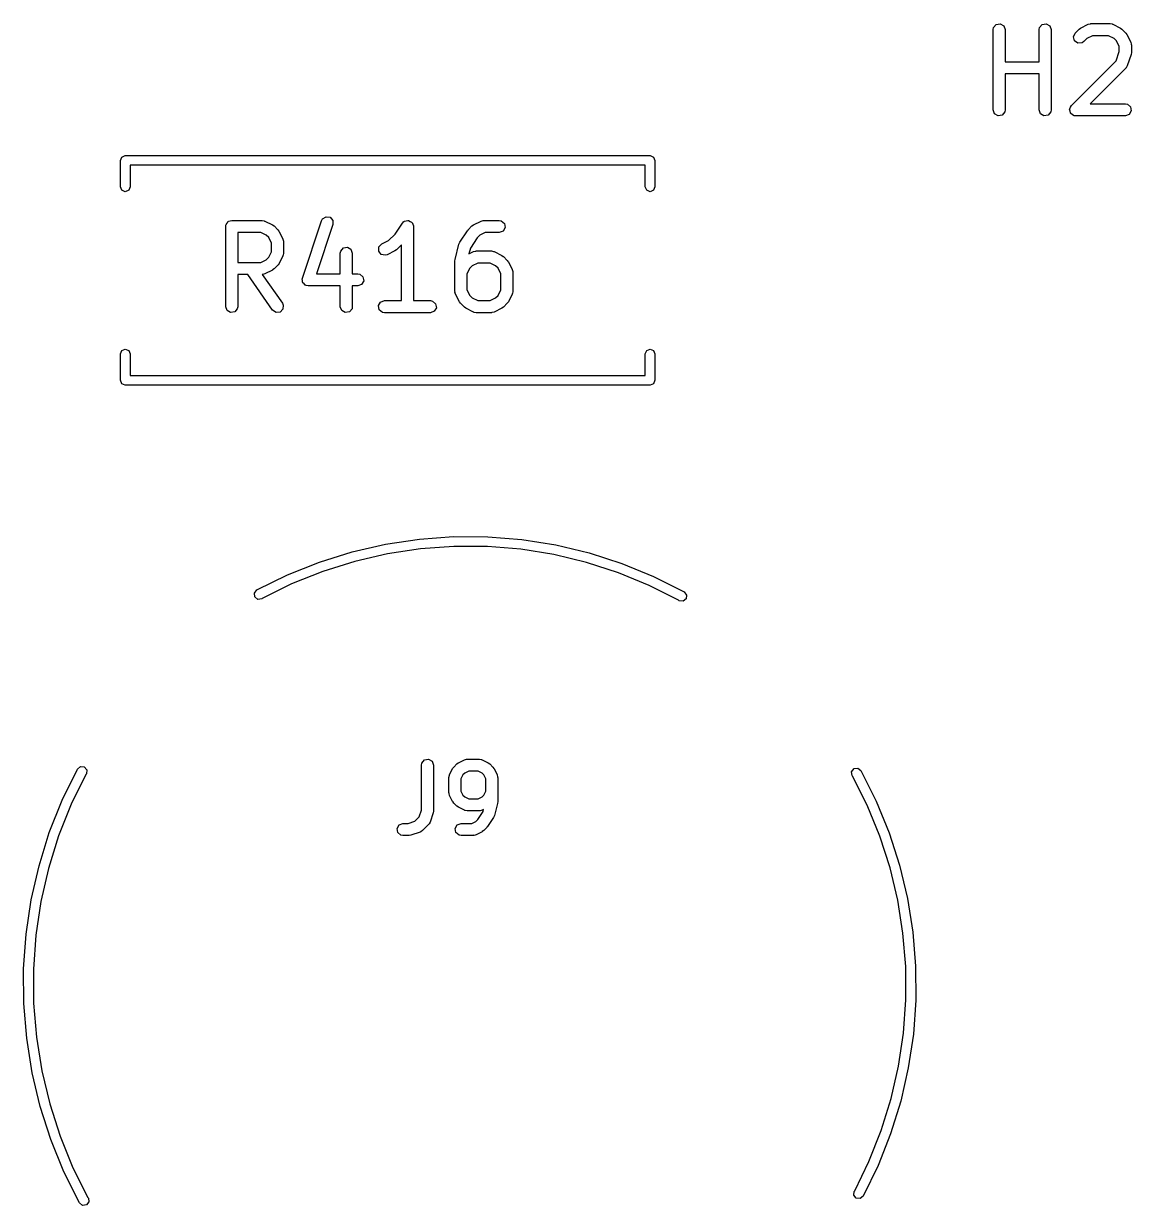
# Model space of a CAD drawing. Extents: x 51.5 to 133.2, y -98.1 to -25.9.
# Drawn here: x 119.42 to 133.22, y -40.61 to -25.88 of the extents above; entities that cross this region are included whole.
import ezdxf

# ---------------------------------------------------------------- set-up
doc = ezdxf.new("R2010")
doc.units = 0
doc.layers.add('BLACK', color=7, linetype='CONTINUOUS')

msp = doc.modelspace()

# ---------------------------------------------------------------- linework, layer by layer
at = {"layer": 'BLACK', "linetype": 'CONTINUOUS'}
for p, q in [((131.502, -25.9307), (131.535, -25.8914)), ((131.535, -25.8914), (131.585, -25.8825)), ((131.585, -25.8825), (131.63, -25.9082)), ((131.63, -25.9082), (131.647, -25.9564)), ((132.073, -25.9307), (132.106, -25.8914)), ((132.106, -25.8914), (132.157, -25.8825)), ((132.157, -25.8825), (132.201, -25.9082)), ((132.201, -25.9082), (132.219, -25.9564)), ((132.586, -25.9369), (132.681, -25.8893)), ((132.681, -25.8893), (132.706, -25.8819)), ((132.706, -25.8819), (132.711, -25.8829)), ((132.711, -25.8829), (132.715, -25.8814)), ((132.715, -25.8814), (132.953, -25.8814)), ((132.953, -25.8814), (132.979, -25.8859)), ((132.979, -25.8859), (132.982, -25.8888)), ((132.982, -25.8888), (132.987, -25.8893)), ((132.987, -25.8893), (133.082, -25.9369)), ((131.497, -25.9564), (131.502, -25.9307)), ((131.497, -26.9564), (131.497, -25.9564)), ((131.647, -25.9564), (131.647, -26.3576)), ((132.069, -25.9564), (132.073, -25.9307)), ((132.069, -26.3576), (132.069, -25.9564)), ((132.219, -25.9564), (132.219, -26.9564)), ((132.497, -26.0451), (132.519, -25.9986)), ((132.511, -26.0946), (132.497, -26.0451)), ((132.519, -25.9986), (132.567, -25.951)), ((132.567, -25.951), (132.585, -25.9381)), ((132.585, -25.9381), (132.586, -25.9369)), ((132.733, -26.0314), (132.664, -26.0656)), ((132.935, -26.0314), (132.733, -26.0314)), ((133.004, -26.0656), (132.935, -26.0314)), ((133.082, -25.9369), (133.1, -25.9503)), ((133.1, -25.9503), (133.101, -25.951)), ((133.101, -25.951), (133.149, -25.9986)), ((133.149, -25.9986), (133.162, -26.017)), ((133.162, -26.017), (133.163, -26.0181)), ((133.163, -26.0181), (133.211, -26.1133)), ((132.553, -26.1241), (132.511, -26.0946)), ((132.604, -26.1196), (132.553, -26.1241)), ((132.625, -26.1047), (132.604, -26.1196)), ((132.664, -26.0656), (132.625, -26.1047)), ((133.034, -26.096), (133.004, -26.0656)), ((133.069, -26.1646), (133.034, -26.096)), ((133.069, -26.2299), (133.069, -26.1646)), ((133.211, -26.1133), (133.218, -26.1383)), ((133.218, -26.1383), (133.217, -26.1426)), ((133.217, -26.1426), (133.219, -26.1469)), ((133.219, -26.1469), (133.219, -26.2421)), ((131.647, -26.3576), (132.069, -26.3576)), ((132.471, -26.9033), (133.03, -26.3444)), ((133.03, -26.3444), (133.069, -26.2299)), ((133.215, -26.2658), (133.167, -26.4087)), ((133.219, -26.2421), (133.215, -26.2642)), ((133.215, -26.2642), (133.215, -26.2658)), ((133.149, -26.438), (132.706, -26.8814)), ((133.151, -26.4339), (133.149, -26.438)), ((133.155, -26.4316), (133.151, -26.4339)), ((133.167, -26.4087), (133.155, -26.4316)), ((132.069, -26.5076), (131.647, -26.5076)), ((131.647, -26.5076), (131.647, -26.9564)), ((132.069, -26.9564), (132.069, -26.5076)), ((132.45, -26.9498), (132.451, -26.9467)), ((132.451, -26.9434), (132.462, -26.9238)), ((132.451, -26.9467), (132.451, -26.9434)), ((132.462, -26.9238), (132.471, -26.9033)), ((132.706, -26.8814), (133.144, -26.8814)), ((133.144, -26.8814), (133.169, -26.8859)), ((133.169, -26.8859), (133.208, -26.9189)), ((133.208, -26.9189), (133.217, -26.9694)), ((131.515, -27.0046), (131.497, -26.9564)), ((131.559, -27.0302), (131.515, -27.0046)), ((131.61, -27.0213), (131.559, -27.0302)), ((131.643, -26.982), (131.61, -27.0213)), ((131.647, -26.9564), (131.643, -26.982)), ((132.086, -27.0046), (132.069, -26.9564)), ((132.13, -27.0302), (132.086, -27.0046)), ((132.181, -27.0213), (132.13, -27.0302)), ((132.214, -26.982), (132.181, -27.0213)), ((132.219, -26.9564), (132.214, -26.982)), ((132.456, -26.9716), (132.45, -26.9498)), ((132.46, -26.9939), (132.456, -26.9716)), ((132.462, -26.9961), (132.46, -26.9939)), ((132.463, -26.9994), (132.462, -26.9961)), ((132.482, -27.0123), (132.463, -26.9994)), ((132.499, -27.0269), (132.482, -27.0123)), ((132.503, -27.0277), (132.499, -27.0269)), ((132.505, -27.0288), (132.503, -27.0277)), ((132.508, -27.0285), (132.505, -27.0288)), ((132.524, -27.0314), (132.508, -27.0285)), ((133.144, -27.0314), (132.524, -27.0314)), ((133.192, -27.0138), (133.144, -27.0314)), ((133.217, -26.9694), (133.192, -27.0138)), ((120.64, -27.5436), (120.682, -27.526)), ((120.682, -27.526), (127.222, -27.526)), ((127.222, -27.526), (127.264, -27.5436)), ((120.622, -27.586), (120.64, -27.5436)), ((120.622, -27.916), (120.622, -27.586)), ((127.162, -27.646), (120.742, -27.646)), ((120.742, -27.646), (120.742, -27.916)), ((127.162, -27.916), (127.162, -27.646)), ((127.264, -27.5436), (127.282, -27.586)), ((127.282, -27.586), (127.282, -27.916)), ((120.64, -27.9584), (120.622, -27.916)), ((120.682, -27.976), (120.64, -27.9584)), ((120.724, -27.9584), (120.682, -27.976)), ((120.742, -27.916), (120.724, -27.9584)), ((127.18, -27.9584), (127.162, -27.916)), ((127.222, -27.976), (127.18, -27.9584)), ((127.264, -27.9584), (127.222, -27.976)), ((127.282, -27.916), (127.264, -27.9584)), ((121.933, -28.4084), (121.934, -28.3986)), ((121.933, -29.4084), (121.933, -28.4084)), ((121.934, -28.3954), (121.935, -28.3925)), ((121.934, -28.3986), (121.934, -28.3954)), ((121.935, -28.3925), (121.937, -28.3827)), ((121.937, -28.3827), (121.95, -28.3678)), ((121.95, -28.3678), (121.959, -28.3509)), ((121.959, -28.3509), (121.966, -28.3486)), ((121.966, -28.3486), (121.97, -28.3434)), ((121.97, -28.3434), (121.989, -28.34)), ((121.989, -28.34), (122.008, -28.3334)), ((122.008, -28.3334), (122.388, -28.3334)), ((122.388, -28.3334), (122.414, -28.3379)), ((122.414, -28.3379), (122.418, -28.3408)), ((122.418, -28.3408), (122.422, -28.3413)), ((122.422, -28.3413), (122.517, -28.3889)), ((122.517, -28.3889), (122.535, -28.4023)), ((122.535, -28.4023), (122.537, -28.403)), ((122.537, -28.403), (122.584, -28.4506)), ((122.889, -29.0513), (123.127, -28.337)), ((123.269, -28.3845), (123.064, -29)), ((123.127, -28.337), (123.139, -28.3141)), ((123.139, -28.3141), (123.183, -28.2873)), ((123.183, -28.2873), (123.234, -28.2948)), ((123.234, -28.2948), (123.268, -28.3332)), ((123.268, -28.3332), (123.269, -28.3845)), ((124.044, -28.5035), (124.136, -28.3668)), ((124.136, -28.3668), (124.154, -28.3479)), ((124.154, -28.3479), (124.158, -28.3467)), ((124.158, -28.3467), (124.16, -28.3434)), ((124.16, -28.3434), (124.182, -28.3396)), ((124.182, -28.3396), (124.203, -28.3335)), ((124.203, -28.3335), (124.207, -28.3353)), ((124.207, -28.3353), (124.211, -28.3345)), ((124.211, -28.3345), (124.23, -28.3454)), ((124.23, -28.3454), (124.25, -28.3541)), ((124.25, -28.3541), (124.252, -28.358)), ((124.252, -28.358), (124.255, -28.3602)), ((124.255, -28.3602), (124.263, -28.3806)), ((124.263, -28.3806), (124.273, -28.4001)), ((124.273, -28.4001), (124.272, -28.4043)), ((124.272, -28.4043), (124.273, -28.4084)), ((124.273, -28.4084), (124.273, -29.3334)), ((124.954, -28.4506), (125.002, -28.403)), ((125.002, -28.403), (125.02, -28.3901)), ((125.02, -28.3901), (125.022, -28.3889)), ((125.022, -28.3889), (125.117, -28.3413)), ((125.117, -28.3413), (125.142, -28.3339)), ((125.142, -28.3339), (125.146, -28.3349)), ((125.146, -28.3349), (125.15, -28.3334)), ((125.15, -28.3334), (125.341, -28.3334)), ((125.341, -28.3334), (125.367, -28.3379)), ((125.367, -28.3379), (125.406, -28.3709)), ((125.406, -28.3709), (125.415, -28.4214)), ((122.083, -28.4834), (122.083, -28.8572)), ((122.371, -28.4834), (122.083, -28.4834)), ((122.439, -28.5176), (122.371, -28.4834)), ((122.47, -28.548), (122.439, -28.5176)), ((122.504, -28.6166), (122.47, -28.548)), ((122.584, -28.4506), (122.597, -28.469)), ((122.597, -28.469), (122.598, -28.4701)), ((122.598, -28.4701), (122.646, -28.5653)), ((122.646, -28.5653), (122.653, -28.5903)), ((123.963, -28.5848), (124.044, -28.5035)), ((124.85, -28.6049), (124.945, -28.462)), ((124.945, -28.462), (124.953, -28.4538)), ((124.953, -28.4538), (124.954, -28.4506)), ((125.066, -28.5514), (124.982, -28.6773)), ((125.1, -28.5176), (125.066, -28.5514)), ((125.168, -28.4834), (125.1, -28.5176)), ((125.341, -28.4834), (125.168, -28.4834)), ((125.389, -28.4658), (125.341, -28.4834)), ((125.415, -28.4214), (125.389, -28.4658)), ((122.504, -28.724), (122.504, -28.6166)), ((122.653, -28.5903), (122.652, -28.5946)), ((122.652, -28.5946), (122.654, -28.5989)), ((122.654, -28.5989), (122.654, -28.7417)), ((123.366, -28.7161), (123.399, -28.6768)), ((123.399, -28.6768), (123.449, -28.6679)), ((123.449, -28.6679), (123.494, -28.6935)), ((123.494, -28.6935), (123.511, -28.7417)), ((123.84, -28.7155), (123.843, -28.6643)), ((123.843, -28.6643), (123.879, -28.627)), ((123.879, -28.627), (123.963, -28.5848)), ((124.041, -28.7136), (123.946, -28.7612)), ((124.042, -28.7124), (124.041, -28.7136)), ((124.061, -28.6995), (124.042, -28.7124)), ((124.123, -28.6371), (124.061, -28.6995)), ((124.123, -29.3334), (124.123, -28.6371)), ((124.792, -28.8188), (124.84, -28.6283)), ((124.84, -28.6283), (124.85, -28.6053)), ((124.85, -28.6053), (124.85, -28.6049)), ((124.982, -28.6773), (124.963, -28.7514)), ((125.022, -28.7223), (125.047, -28.7148)), ((125.047, -28.7148), (125.051, -28.7159)), ((125.051, -28.7159), (125.055, -28.7143)), ((125.055, -28.7143), (125.246, -28.7143)), ((125.246, -28.7143), (125.271, -28.7189)), ((122.083, -28.8572), (122.371, -28.8572)), ((122.371, -28.8572), (122.439, -28.8229)), ((122.439, -28.8229), (122.47, -28.7925)), ((122.47, -28.7925), (122.504, -28.724)), ((122.646, -28.7753), (122.598, -28.8705)), ((122.647, -28.7708), (122.646, -28.7753)), ((122.649, -28.7674), (122.647, -28.7708)), ((122.654, -28.7417), (122.649, -28.7674)), ((123.361, -28.7417), (123.366, -28.7161)), ((123.361, -29), (123.361, -28.7417)), ((123.511, -28.7417), (123.511, -29)), ((123.871, -28.7567), (123.84, -28.7155)), ((123.921, -28.7686), (123.871, -28.7567)), ((123.946, -28.7612), (123.921, -28.7686)), ((124.79, -28.837), (124.792, -28.8222)), ((124.79, -29.2179), (124.79, -28.837)), ((124.792, -28.8222), (124.792, -28.8188)), ((124.963, -28.7514), (125.022, -28.7223)), ((125.271, -28.7189), (125.275, -28.7217)), ((125.275, -28.7217), (125.279, -28.7223)), ((125.279, -28.7223), (125.374, -28.7699)), ((125.374, -28.7699), (125.392, -28.7832)), ((125.392, -28.7832), (125.394, -28.7839)), ((125.394, -28.7839), (125.442, -28.8315)), ((125.442, -28.8315), (125.454, -28.8499)), ((125.454, -28.8499), (125.456, -28.851)), ((125.456, -28.851), (125.503, -28.9463)), ((122.207, -29.0072), (122.083, -29.0072)), ((122.083, -29.0072), (122.083, -29.4084)), ((122.518, -29.4514), (122.207, -29.0072)), ((122.393, -29.0057), (122.389, -29.0068)), ((122.389, -29.0068), (122.64, -29.3654)), ((122.397, -29.0067), (122.393, -29.0057)), ((122.422, -28.9993), (122.397, -29.0067)), ((122.517, -28.9517), (122.422, -28.9993)), ((122.518, -28.9505), (122.517, -28.9517)), ((122.537, -28.9376), (122.518, -28.9505)), ((122.584, -28.89), (122.537, -28.9376)), ((122.585, -28.8885), (122.584, -28.89)), ((122.598, -28.8705), (122.585, -28.8885)), ((123.064, -29), (123.361, -29)), ((123.511, -29), (123.579, -29)), ((123.579, -29), (123.605, -29.0046)), ((123.605, -29.0046), (123.644, -29.0375)), ((124.974, -28.929), (124.94, -28.9975)), ((124.94, -28.9975), (124.94, -29.2002)), ((125.004, -28.8986), (124.974, -28.929)), ((125.073, -28.8643), (125.004, -28.8986)), ((125.228, -28.8643), (125.073, -28.8643)), ((125.296, -28.8986), (125.228, -28.8643)), ((125.327, -28.929), (125.296, -28.8986)), ((125.361, -28.9975), (125.327, -28.929)), ((125.361, -29.2002), (125.361, -28.9975)), ((125.503, -28.9463), (125.511, -28.9712)), ((125.511, -28.9712), (125.51, -28.9756)), ((125.51, -28.9756), (125.511, -28.9798)), ((125.511, -28.9798), (125.511, -29.2179)), ((122.886, -29.062), (122.889, -29.0571)), ((122.89, -29.0822), (122.886, -29.062)), ((122.889, -29.0571), (122.889, -29.0513)), ((122.89, -29.1026), (122.89, -29.0822)), ((122.894, -29.1069), (122.89, -29.1026)), ((122.895, -29.1125), (122.894, -29.1069)), ((122.911, -29.1257), (122.895, -29.1125)), ((122.924, -29.141), (122.911, -29.1257)), ((122.93, -29.1418), (122.924, -29.141)), ((122.934, -29.1455), (122.93, -29.1418)), ((122.96, -29.15), (122.934, -29.1455)), ((123.361, -29.15), (122.96, -29.15)), ((123.361, -29.4084), (123.361, -29.15)), ((123.579, -29.15), (123.511, -29.15)), ((123.511, -29.15), (123.511, -29.4084)), ((123.627, -29.1325), (123.579, -29.15)), ((123.653, -29.0881), (123.627, -29.1325)), ((123.644, -29.0375), (123.653, -29.0881)), ((124.791, -29.2221), (124.79, -29.2179)), ((124.79, -29.2265), (124.791, -29.2221)), ((124.798, -29.2514), (124.79, -29.2265)), ((124.845, -29.3467), (124.798, -29.2514)), ((124.94, -29.2002), (124.974, -29.2687)), ((124.974, -29.2687), (125.004, -29.2991)), ((125.004, -29.2991), (125.073, -29.3334)), ((125.228, -29.3334), (125.296, -29.2991)), ((125.296, -29.2991), (125.327, -29.2687)), ((125.327, -29.2687), (125.361, -29.2002)), ((125.503, -29.2514), (125.456, -29.3467)), ((125.504, -29.247), (125.503, -29.2514)), ((125.507, -29.2436), (125.504, -29.247)), ((125.511, -29.2179), (125.507, -29.2436)), ((121.95, -29.4566), (121.933, -29.4084)), ((122.078, -29.434), (122.045, -29.4733)), ((122.083, -29.4084), (122.078, -29.434)), ((122.647, -29.4401), (122.611, -29.4764)), ((122.64, -29.3654), (122.651, -29.389)), ((122.651, -29.389), (122.647, -29.4401)), ((123.379, -29.4566), (123.361, -29.4084)), ((123.507, -29.434), (123.474, -29.4733)), ((123.511, -29.4084), (123.507, -29.434)), ((123.838, -29.3954), (123.864, -29.3509)), ((123.847, -29.4459), (123.838, -29.3954)), ((123.887, -29.4789), (123.847, -29.4459)), ((123.864, -29.3509), (123.912, -29.3334)), ((123.912, -29.3334), (124.123, -29.3334)), ((124.273, -29.3334), (124.484, -29.3334)), ((124.484, -29.3334), (124.509, -29.3379)), ((124.509, -29.3379), (124.549, -29.3709)), ((124.558, -29.4214), (124.532, -29.4658)), ((124.549, -29.3709), (124.558, -29.4214)), ((124.846, -29.3478), (124.845, -29.3467)), ((124.859, -29.3662), (124.846, -29.3478)), ((124.907, -29.4138), (124.859, -29.3662)), ((124.908, -29.4145), (124.907, -29.4138)), ((124.926, -29.4278), (124.908, -29.4145)), ((125.022, -29.4755), (124.926, -29.4278)), ((125.073, -29.3334), (125.228, -29.3334)), ((125.374, -29.4278), (125.279, -29.4755)), ((125.376, -29.4267), (125.374, -29.4278)), ((125.394, -29.4138), (125.376, -29.4267)), ((125.442, -29.3662), (125.394, -29.4138)), ((125.456, -29.3467), (125.442, -29.3647)), ((125.442, -29.3647), (125.442, -29.3662)), ((121.994, -29.4822), (121.95, -29.4566)), ((122.045, -29.4733), (121.994, -29.4822)), ((122.56, -29.4808), (122.518, -29.4514)), ((122.611, -29.4764), (122.56, -29.4808)), ((123.423, -29.4822), (123.379, -29.4566)), ((123.474, -29.4733), (123.423, -29.4822)), ((123.912, -29.4834), (123.887, -29.4789)), ((124.484, -29.4834), (123.912, -29.4834)), ((124.532, -29.4658), (124.484, -29.4834)), ((125.026, -29.476), (125.022, -29.4755)), ((125.029, -29.4789), (125.026, -29.476)), ((125.055, -29.4834), (125.029, -29.4789)), ((125.246, -29.4834), (125.055, -29.4834)), ((125.25, -29.4818), (125.246, -29.4834)), ((125.254, -29.4829), (125.25, -29.4818)), ((125.279, -29.4755), (125.254, -29.4829)), ((120.622, -29.996), (120.64, -29.9536)), ((120.622, -30.326), (120.622, -29.996)), ((120.64, -29.9536), (120.682, -29.936)), ((120.682, -29.936), (120.724, -29.9536)), ((120.724, -29.9536), (120.742, -29.996)), ((120.742, -29.996), (120.742, -30.266)), ((127.162, -29.996), (127.18, -29.9536)), ((127.162, -30.266), (127.162, -29.996)), ((127.18, -29.9536), (127.222, -29.936)), ((127.222, -29.936), (127.264, -29.9536)), ((127.264, -29.9536), (127.282, -29.996)), ((127.282, -29.996), (127.282, -30.326)), ((120.64, -30.3684), (120.622, -30.326)), ((120.742, -30.266), (127.162, -30.266)), ((127.282, -30.326), (127.264, -30.3684)), ((120.682, -30.386), (120.64, -30.3684)), ((127.222, -30.386), (120.682, -30.386)), ((127.264, -30.3684), (127.222, -30.386)), ((123.509, -32.4636), (123.925, -32.3676)), ((123.925, -32.3676), (124.347, -32.304)), ((124.347, -32.304), (124.773, -32.2731)), ((124.777, -32.396), (124.361, -32.4263)), ((124.773, -32.2731), (125.2, -32.2751)), ((125.194, -32.398), (124.777, -32.396)), ((125.2, -32.2751), (125.625, -32.3099)), ((125.625, -32.3099), (126.047, -32.3775)), ((126.047, -32.3775), (126.462, -32.4773)), ((123.101, -32.5913), (123.509, -32.4636)), ((123.948, -32.4885), (123.541, -32.5823)), ((124.361, -32.4263), (123.948, -32.4885)), ((125.611, -32.4321), (125.194, -32.398)), ((126.023, -32.4981), (125.611, -32.4321)), ((126.429, -32.5957), (126.023, -32.4981)), ((126.462, -32.4773), (126.869, -32.6088)), ((122.705, -32.75), (123.101, -32.5913)), ((123.541, -32.5823), (123.142, -32.7072)), ((126.826, -32.7243), (126.429, -32.5957)), ((126.869, -32.6088), (127.263, -32.7711)), ((122.322, -32.9388), (122.705, -32.75)), ((123.142, -32.7072), (122.755, -32.8624)), ((127.212, -32.883), (126.826, -32.7243)), ((127.263, -32.7711), (127.645, -32.9634)), ((122.291, -32.9765), (122.322, -32.9388)), ((122.296, -33.0248), (122.291, -32.9765)), ((122.755, -32.8624), (122.388, -33.0431)), ((127.577, -33.0672), (127.212, -32.883)), ((127.645, -32.9634), (127.645, -32.9634)), ((127.645, -32.9634), (127.675, -33.0015)), ((122.334, -33.0555), (122.296, -33.0248)), ((122.382, -33.0504), (122.334, -33.0555)), ((122.388, -33.0431), (122.382, -33.0504)), ((127.583, -33.0746), (127.577, -33.0672)), ((127.632, -33.08), (127.583, -33.0746)), ((127.67, -33.0498), (127.632, -33.08)), ((127.675, -33.0015), (127.67, -33.0498)), ((124.909, -35.0543), (124.934, -35.0469)), ((124.934, -35.0469), (124.939, -35.0479)), ((124.939, -35.0479), (124.943, -35.0464)), ((124.943, -35.0464), (125.095, -35.0464)), ((125.095, -35.0464), (125.121, -35.0509)), ((119.895, -35.5595), (120.085, -35.17)), ((120.085, -35.17), (120.123, -35.1392)), ((120.085, -35.17), (120.085, -35.17)), ((120.123, -35.1392), (120.171, -35.144)), ((120.171, -35.144), (120.202, -35.1817)), ((120.202, -35.1817), (120.197, -35.23)), ((124.372, -35.1214), (124.377, -35.0957)), ((124.372, -35.6813), (124.372, -35.1214)), ((124.377, -35.0957), (124.41, -35.0564)), ((124.41, -35.0564), (124.46, -35.0475)), ((124.46, -35.0475), (124.504, -35.0732)), ((124.504, -35.0732), (124.522, -35.1214)), ((124.522, -35.1214), (124.522, -35.6935)), ((124.723, -35.2404), (124.761, -35.1641)), ((124.761, -35.1641), (124.775, -35.1461)), ((124.775, -35.1446), (124.814, -35.1065)), ((124.775, -35.1461), (124.775, -35.1446)), ((124.814, -35.1065), (124.832, -35.0936)), ((124.832, -35.0936), (124.833, -35.0924)), ((124.833, -35.0924), (124.909, -35.0543)), ((125.121, -35.0509), (125.124, -35.0538)), ((125.124, -35.0538), (125.129, -35.0543)), ((125.129, -35.0543), (125.205, -35.0924)), ((125.205, -35.0924), (125.223, -35.1058)), ((125.223, -35.1058), (125.225, -35.1065)), ((125.225, -35.1065), (125.263, -35.1446)), ((125.263, -35.1446), (125.276, -35.163)), ((125.276, -35.163), (125.277, -35.1641)), ((125.277, -35.1641), (125.315, -35.2404)), ((129.732, -35.2029), (129.763, -35.1649)), ((129.763, -35.1649), (129.811, -35.1596)), ((129.811, -35.1596), (129.849, -35.19)), ((129.849, -35.19), (129.849, -35.19)), ((129.849, -35.19), (130.039, -35.5702)), ((120.189, -35.2362), (120.007, -35.6092)), ((120.197, -35.23), (120.189, -35.2362)), ((124.715, -35.2739), (124.72, -35.2483)), ((124.715, -35.4646), (124.715, -35.2739)), ((124.72, -35.2483), (124.723, -35.2449)), ((124.723, -35.2449), (124.723, -35.2404)), ((124.89, -35.2421), (124.865, -35.2917)), ((124.865, -35.2917), (124.865, -35.4469)), ((124.911, -35.2212), (124.89, -35.2421)), ((124.961, -35.1964), (124.911, -35.2212)), ((125.078, -35.1964), (124.961, -35.1964)), ((125.127, -35.2212), (125.078, -35.1964)), ((125.148, -35.2421), (125.127, -35.2212)), ((125.173, -35.2917), (125.148, -35.2421)), ((125.173, -35.4469), (125.173, -35.2917)), ((125.315, -35.2404), (125.322, -35.2654)), ((125.322, -35.2654), (125.321, -35.2697)), ((125.321, -35.2697), (125.323, -35.2739)), ((125.323, -35.2739), (125.323, -35.5791)), ((129.738, -35.2512), (129.732, -35.2029)), ((129.745, -35.2571), (129.738, -35.2512)), ((129.927, -35.621), (129.745, -35.2571)), ((124.717, -35.4689), (124.715, -35.4646)), ((124.716, -35.4732), (124.717, -35.4689)), ((124.723, -35.4982), (124.716, -35.4732)), ((124.865, -35.4469), (124.89, -35.4965)), ((125.148, -35.4965), (125.173, -35.4469)), ((119.735, -35.9624), (119.895, -35.5595)), ((120.007, -35.6092), (119.851, -36.0034)), ((124.761, -35.5745), (124.723, -35.4982)), ((124.763, -35.5756), (124.761, -35.5745)), ((124.775, -35.594), (124.763, -35.5756)), ((124.814, -35.6321), (124.775, -35.594)), ((124.815, -35.6328), (124.814, -35.6321)), ((124.833, -35.6462), (124.815, -35.6328)), ((124.89, -35.4965), (124.911, -35.5174)), ((124.911, -35.5174), (124.961, -35.5422)), ((124.961, -35.5422), (125.078, -35.5422)), ((125.078, -35.5422), (125.127, -35.5174)), ((125.127, -35.5174), (125.148, -35.4965)), ((125.321, -35.5973), (125.283, -35.7498)), ((125.323, -35.5791), (125.32, -35.5938)), ((125.32, -35.5938), (125.321, -35.5973)), ((130.084, -36.0058), (129.927, -35.621)), ((130.039, -35.5702), (130.2, -35.9637)), ((124.292, -35.8186), (124.343, -35.7674)), ((124.343, -35.7674), (124.372, -35.6813)), ((124.518, -35.7172), (124.48, -35.8316)), ((124.522, -35.6935), (124.518, -35.7156)), ((124.518, -35.7156), (124.518, -35.7172)), ((124.909, -35.6843), (124.833, -35.6462)), ((124.914, -35.6848), (124.909, -35.6843)), ((124.917, -35.6877), (124.914, -35.6848)), ((124.943, -35.6922), (124.917, -35.6877)), ((125.095, -35.6922), (124.943, -35.6922)), ((125.075, -35.7983), (125.14, -35.7008)), ((125.1, -35.6907), (125.095, -35.6922)), ((125.104, -35.6917), (125.1, -35.6907)), ((125.129, -35.6843), (125.104, -35.6917)), ((125.147, -35.6755), (125.129, -35.6843)), ((125.14, -35.7008), (125.147, -35.6755)), ((125.272, -35.7732), (125.196, -35.8877)), ((125.283, -35.7498), (125.272, -35.7728)), ((125.272, -35.7728), (125.272, -35.7732)), ((124.068, -35.9093), (124.094, -35.8649)), ((124.077, -35.9598), (124.068, -35.9093)), ((124.094, -35.8649), (124.142, -35.8473)), ((124.142, -35.8473), (124.206, -35.8473)), ((124.206, -35.8473), (124.292, -35.8186)), ((124.462, -35.8609), (124.386, -35.9372)), ((124.464, -35.8569), (124.462, -35.8609)), ((124.468, -35.8545), (124.464, -35.8569)), ((124.48, -35.8316), (124.468, -35.8545)), ((124.793, -35.9093), (124.818, -35.8649)), ((124.802, -35.9598), (124.793, -35.9093)), ((124.818, -35.8649), (124.867, -35.8473)), ((124.867, -35.8473), (125.001, -35.8473)), ((125.001, -35.8473), (125.051, -35.8226)), ((125.051, -35.8226), (125.075, -35.7983)), ((125.187, -35.8991), (125.148, -35.9372)), ((125.188, -35.8959), (125.187, -35.8991)), ((125.196, -35.8877), (125.188, -35.8959)), ((119.607, -36.3764), (119.735, -35.9624)), ((119.851, -36.0034), (119.725, -36.4083)), ((124.116, -35.9928), (124.077, -35.9598)), ((124.142, -35.9973), (124.116, -35.9928)), ((124.218, -35.9973), (124.142, -35.9973)), ((124.22, -35.9968), (124.218, -35.9973)), ((124.242, -35.9935), (124.22, -35.9968)), ((124.356, -35.9553), (124.242, -35.9935)), ((124.36, -35.9526), (124.356, -35.9553)), ((124.364, -35.9522), (124.36, -35.9526)), ((124.386, -35.9372), (124.364, -35.9522)), ((124.841, -35.9928), (124.802, -35.9598)), ((124.867, -35.9973), (124.841, -35.9928)), ((125.019, -35.9973), (124.867, -35.9973)), ((125.023, -35.9958), (125.019, -35.9973)), ((125.028, -35.9968), (125.023, -35.9958)), ((125.053, -35.9894), (125.028, -35.9968)), ((125.129, -35.9513), (125.053, -35.9894)), ((125.13, -35.9501), (125.129, -35.9513)), ((125.148, -35.9372), (125.13, -35.9501)), ((130.212, -36.4015), (130.084, -36.0058)), ((130.2, -35.9637), (130.33, -36.3684)), ((130.33, -36.3684), (130.429, -36.7818)), ((119.51, -36.799), (119.607, -36.3764)), ((119.725, -36.4083), (119.631, -36.8217)), ((130.308, -36.8058), (130.212, -36.4015)), ((119.446, -37.2277), (119.51, -36.799)), ((130.373, -37.2163), (130.308, -36.8058)), ((130.429, -36.7818), (130.496, -37.2016)), ((119.631, -36.8217), (119.569, -37.2411)), ((119.415, -37.66), (119.446, -37.2277)), ((119.569, -37.2411), (119.538, -37.6641)), ((130.407, -37.6306), (130.373, -37.2163)), ((130.496, -37.2016), (130.53, -37.6253)), ((119.418, -38.0934), (119.415, -37.66)), ((119.538, -37.6641), (119.54, -38.0881)), ((130.409, -38.0462), (130.407, -37.6306)), ((130.53, -37.6253), (130.532, -38.0503)), ((119.453, -38.5254), (119.418, -38.0934)), ((119.54, -38.0881), (119.575, -38.5108)), ((130.38, -38.4608), (130.409, -38.0462)), ((130.532, -38.0503), (130.502, -38.4743)), ((119.521, -38.9535), (119.453, -38.5254)), ((119.575, -38.5108), (119.642, -38.9295)), ((130.318, -38.872), (130.38, -38.4608)), ((130.502, -38.4743), (130.439, -38.8947)), ((130.226, -39.2772), (130.318, -38.872)), ((119.622, -39.3751), (119.521, -38.9535)), ((119.642, -38.9295), (119.74, -39.3419)), ((130.439, -38.8947), (130.345, -39.3091)), ((130.103, -39.6741), (130.226, -39.2772)), ((130.345, -39.3091), (130.219, -39.7151)), ((119.755, -39.7877), (119.622, -39.3751)), ((119.74, -39.3419), (119.87, -39.7456)), ((119.87, -39.7456), (120.03, -40.1382)), ((129.949, -40.0605), (130.103, -39.6741)), ((130.219, -39.7151), (130.062, -40.1102)), ((119.918, -40.189), (119.755, -39.7877)), ((120.112, -40.5766), (119.918, -40.189)), ((120.03, -40.1382), (120.216, -40.5093)), ((129.771, -40.4261), (129.949, -40.0605)), ((130.062, -40.1102), (129.875, -40.4922)), ((129.759, -40.4805), (129.763, -40.4322)), ((129.789, -40.5182), (129.759, -40.4805)), ((129.763, -40.4322), (129.771, -40.4261)), ((129.875, -40.4922), (129.838, -40.523)), ((120.15, -40.607), (120.112, -40.5766)), ((120.199, -40.6017), (120.15, -40.607)), ((120.229, -40.5637), (120.199, -40.6017)), ((120.216, -40.5093), (120.224, -40.5154)), ((120.224, -40.5154), (120.229, -40.5637)), ((129.838, -40.523), (129.789, -40.5182))]:
    msp.add_line(p, q, dxfattribs=at)

doc.saveas('drawing.dxf')
